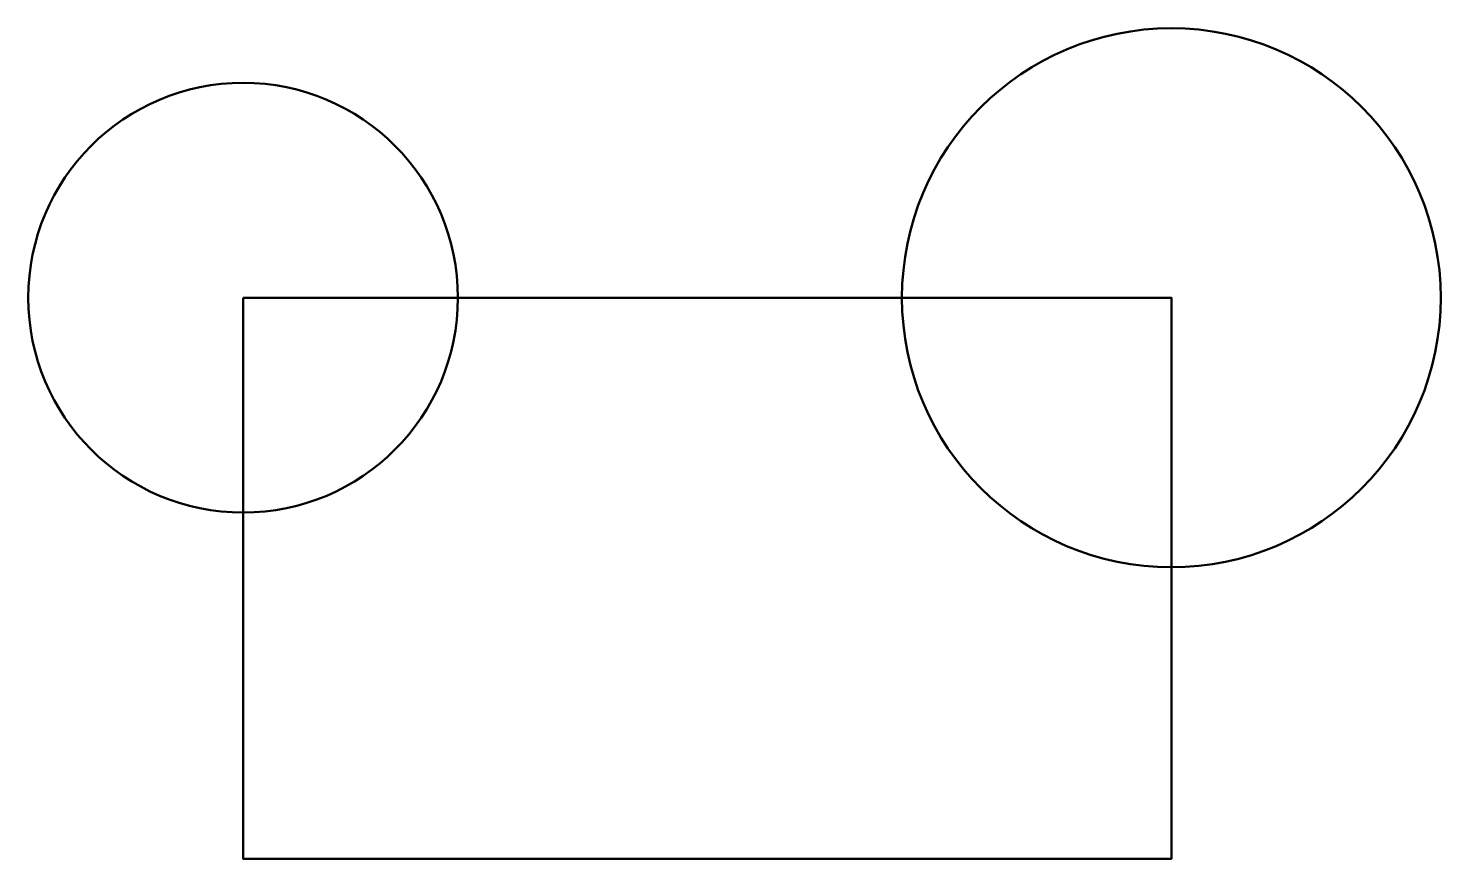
# Model space of a CAD drawing. Header units: millimetres. Extents: x -28.5 to 35.4, y -13.8 to 23.8.
import ezdxf

# ---------------------------------------------------------------- set-up
doc = ezdxf.new("R2010")
doc.units = ezdxf.units.MM
doc.layers.add('2.외형선', color=3, linetype='Continuous', lineweight=50)

msp = doc.modelspace()

# ---------------------------------------------------------------- linework, layer by layer
at = {"layer": '2.외형선'}
msp.add_lwpolyline([(-18.76, 11.579), (23.193, 11.579), (23.193, -13.77), (-18.76, -13.77)], close=True, dxfattribs=at)
for centre, radius in [((23.193, 11.579), 12.175), ((-18.76, 11.579), 9.709)]:
    msp.add_circle(centre, radius, dxfattribs=at)

doc.saveas('drawing.dxf')
